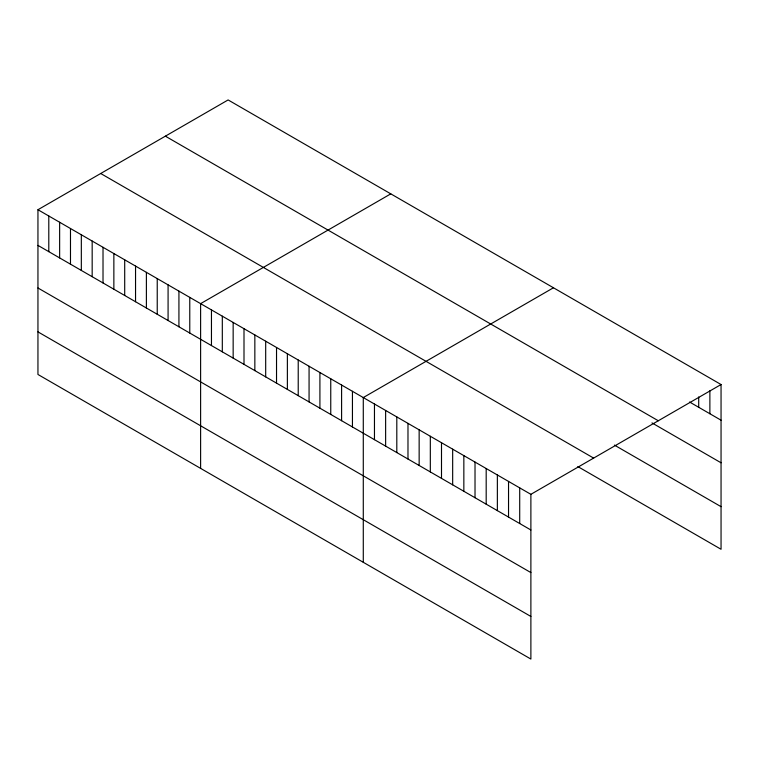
<?xml version="1.0" encoding="UTF-8"?>
<svg xmlns="http://www.w3.org/2000/svg" width="759" height="759" viewBox="0 0 759 759"><rect width="100%" height="100%" fill="white"/><g stroke="black" fill="none" stroke-linecap="round" stroke-linejoin="round"><path stroke-width="1.14" d="M37.95 209.731L530.883 494.327L530.883 659.059L37.95 374.472L37.95 209.731L228.117 99.941L721.05 384.528L721.05 549.269L577.827 466.576M390.79 193.858L200.613 303.647L200.613 468.379M553.453 287.775L363.286 397.564L363.286 562.296M530.883 494.327L721.05 384.528M689.561 402.014L721.05 420.192M165.367 136.174L658.29 420.761M651.981 422.905L721.05 462.791M614.401 445.097L721.05 506.67M100.71 173.507L593.633 458.094M37.95 245.394L530.883 529.981M37.95 287.984L530.883 572.58M37.95 331.873L530.883 616.46M709.874 390.733L709.874 413.74M698.707 396.938L698.707 407.289M519.706 487.876L519.706 523.53M508.539 481.424L508.539 517.088M497.363 474.973L497.363 510.636M486.187 468.521L486.187 504.185M475.02 462.07L475.02 497.733M463.844 455.618L463.844 491.282M452.668 449.167L452.668 484.83M441.501 442.715L441.501 478.379M430.325 436.273L430.325 471.927M419.148 429.822L419.148 465.476M407.981 423.37L407.981 459.024M396.805 416.919L396.805 452.573M385.629 410.467L385.629 446.121M374.462 404.016L374.462 439.67M352.442 391.302L352.442 426.966M341.597 385.041L341.597 420.704M330.753 378.779L330.753 414.442M319.909 372.517L319.909 408.181M309.065 366.255L309.065 401.919M298.221 360.003L298.221 395.657M287.376 353.741L287.376 389.395M276.532 347.48L276.532 383.134M265.688 341.218L265.688 376.872M254.844 334.956L254.844 370.61M244 328.694L244 364.348M233.155 322.433L233.155 358.096M222.311 316.171L222.311 351.834M211.457 309.909L211.457 345.573M189.769 297.386L189.769 333.049M178.925 291.124L178.925 326.787M168.081 284.862L168.081 320.526M157.236 278.61L157.236 314.264M146.392 272.348L146.392 308.002M135.548 266.086L135.548 301.74M124.704 259.825L124.704 295.479M113.859 253.563L113.859 289.217M103.015 247.301L103.015 282.955M92.171 241.039L92.171 276.703M81.327 234.778L81.327 270.441M70.483 228.516L70.483 264.179M59.638 222.254L59.638 257.918M48.794 215.992L48.794 251.656"/></g></svg>
